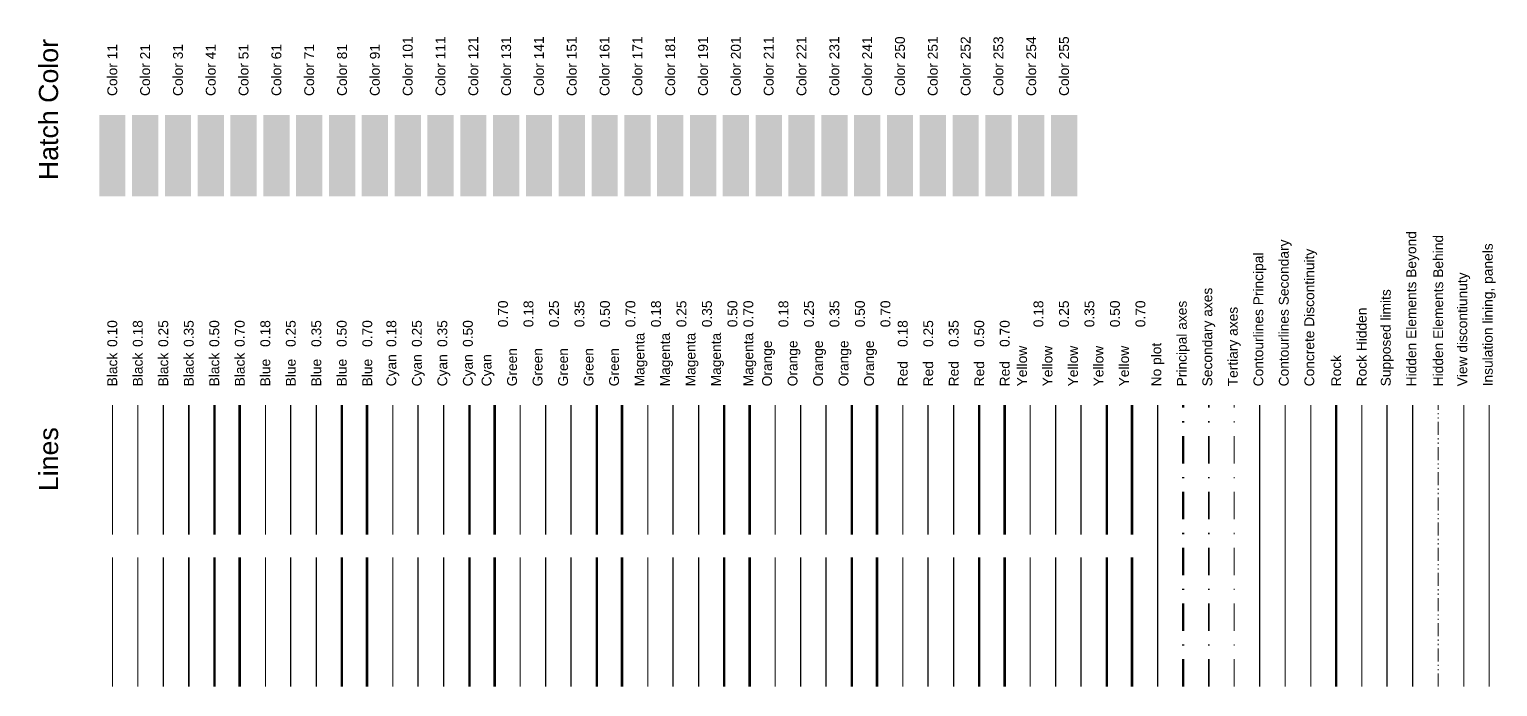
# Model space of a CAD drawing. Header units: metres. Extents: x 62264 to 62602, y 108404 to 109101.
# Drawn here: x 62462.7 to 62596.9, y 109041.3 to 109101.4 of the extents above; entities that cross this region are included whole.
import ezdxf

# ---------------------------------------------------------------- set-up
doc = ezdxf.new("R2010")
doc.units = ezdxf.units.M
doc.header["$MEASUREMENT"] = 0
for name, pattern in [('ACAD_ISO12W100', [21, 12, -3, 0, -3, 0, -3]), ('NASCOSTA', [9.525, 6.35, -3.175]), ('TRATTOPUNTO', [1, 0.5, -0.25, 0, -0.25])]:
    doc.linetypes.add(name, pattern=pattern)
doc.layers.add('0__No_Plot', color=5, linetype='Continuous', plot=False)
for name, color, linetype, lineweight in [('0__Text_1.8', 6, 'Continuous', 18), ('0__Text_3.5', 1, 'Continuous', 35), ('0_Col_011', 11, 'Continuous', 9), ('0_Col_021', 21, 'Continuous', 9), ('0_Col_031', 31, 'Continuous', 9), ('0_Col_041', 41, 'Continuous', 9), ('0_Col_051', 51, 'Continuous', 9), ('0_Col_061', 61, 'Continuous', 9), ('0_Col_071', 71, 'Continuous', 9), ('0_Col_081', 81, 'Continuous', 9), ('0_Col_091', 91, 'Continuous', 9), ('0_Col_101', 101, 'Continuous', 9), ('0_Col_111', 111, 'Continuous', 9), ('0_Col_121', 121, 'Continuous', 9), ('0_Col_131', 131, 'Continuous', 9), ('0_Col_141', 141, 'Continuous', 9), ('0_Col_151', 151, 'Continuous', 9), ('0_Col_161', 161, 'Continuous', 9), ('0_Col_171', 171, 'Continuous', 9), ('0_Col_181', 181, 'Continuous', 9), ('0_Col_191', 191, 'Continuous', 9), ('0_Col_201', 201, 'Continuous', 9), ('0_Col_211', 211, 'Continuous', 9), ('0_Col_221', 221, 'Continuous', 9), ('0_Col_231', 231, 'Continuous', 9), ('0_Col_241', 241, 'Continuous', 9), ('0_Col_250', 250, 'Continuous', 9), ('0_Col_251', 251, 'Continuous', 9), ('0_Col_252', 252, 'Continuous', 9), ('0_Col_253', 253, 'Continuous', 9), ('0_Col_254', 254, 'Continuous', 9), ('0_Col_255', 255, 'Continuous', 9), ('0_Col__Black_0.10', 2, 'Continuous', 9), ('0_Col__Black_0.18', 6, 'Continuous', 18), ('0_Col__Black_0.25', 7, 'Continuous', 25), ('0_Col__Black_0.35', 1, 'Continuous', 35), ('0_Col__Black_0.50', 3, 'Continuous', 50), ('0_Col__Black_0.70', 4, 'Continuous', 70), ('0_Col__Blue_0.18', 170, 'Continuous', 18), ('0_Col__Blue_0.25', 172, 'Continuous', 25), ('0_Col__Blue_0.35', 182, 'Continuous', 25), ('0_Col__Blue_0.50', 174, 'Continuous', 50), ('0_Col__Blue_0.70', 176, 'Continuous', 70), ('0_Col__Cyan_0.18', 130, 'Continuous', 18), ('0_Col__Cyan_0.25', 132, 'Continuous', 25), ('0_Col__Cyan_0.35', 142, 'Continuous', 25), ('0_Col__Cyan_0.50', 134, 'Continuous', 50), ('0_Col__Cyan_0.70', 136, 'Continuous', 70), ('0_Col__Green_0.18', 90, 'Continuous', 18), ('0_Col__Green_0.25', 92, 'Continuous', 25), ('0_Col__Green_0.35', 102, 'Continuous', 25), ('0_Col__Green_0.50', 94, 'Continuous', 50), ('0_Col__Green_0.70', 96, 'Continuous', 70), ('0_Col__Magenta_0.18', 210, 'Continuous', 18), ('0_Col__Magenta_0.25', 212, 'Continuous', 25), ('0_Col__Magenta_0.35', 222, 'Continuous', 25), ('0_Col__Magenta_0.50', 214, 'Continuous', 50), ('0_Col__Magenta_0.70', 216, 'Continuous', 70), ('0_Col__Orange_0.18', 40, 'Continuous', 18), ('0_Col__Orange_0.25', 42, 'Continuous', 25), ('0_Col__Orange_0.35', 32, 'Continuous', 25), ('0_Col__Orange_0.50', 44, 'Continuous', 50), ('0_Col__Orange_0.70', 46, 'Continuous', 70), ('0_Col__Red_0.18', 10, 'Continuous', 18), ('0_Col__Red_0.25', 12, 'Continuous', 25), ('0_Col__Red_0.35', 22, 'Continuous', 25), ('0_Col__Red_0.50', 14, 'Continuous', 50), ('0_Col__Red_0.70', 16, 'Continuous', 70), ('0_Col__Yellow_0.18', 50, 'Continuous', 18), ('0_Col__Yellow_0.25', 52, 'Continuous', 25), ('0_Col__Yellow_0.35', 62, 'Continuous', 25), ('0_Col__Yellow_0.50', 54, 'Continuous', 50), ('0_Col__Yellow_0.70', 56, 'Continuous', 70), ('0_Contourlines_Principal', 2, 'Continuous', 25), ('0_Contourlines_Secondary', 253, 'Continuous', 9)]:
    doc.layers.add(name, color=color, linetype=linetype, lineweight=lineweight)
doc.styles.add('Lombardi', font='arial.ttf')
doc.linetypes.add('CUT_WINDOW', pattern='A,60,-4.3,["V",Standard,S=4.3,R=0,X=-4.3,Y=-4.3],0,-4.3,["V",Standard,S=4.3,R=180,X=0,Y=4.3],0', length=68.6)
doc.linetypes.add('INTERRUPTION', pattern='A,0.5,-0.1,["V",Standard,S=0.1,R=0,X=-0.1,Y=-0.1],0', length=0.6)
doc.linetypes.add('ISOLAMENTO', pattern='A,0.0001,-0.1,[134,ltypeshp.shx,S=0.1,R=0,X=-0.1,Y=0],-0.2,[134,ltypeshp.shx,S=0.1,R=180.00002,X=0.1,Y=0],-0.1', length=0.4001)
doc.linetypes.add('QUESTION', pattern='A,0.5,-0.2,["?",Lombardi,S=0.25,R=0,X=-0.15,Y=-0.125],-0.1', length=0.8)
doc.linetypes.add('ROCK', pattern='A,0.25,-0.18,["<",Standard,S=0.18,R=90,X=0,Y=-0.09],0,["-",Standard,S=0.18,R=45,X=-0.111213,Y=-0.238491],0.25', length=0.68)
doc.linetypes.add('ROCK-HIDDEN', pattern='A,0.25,-0.18,["/",Standard,S=0.206,R=168.8,X=0,Y=0],0.25', length=0.68)

msp = doc.modelspace()

# ---------------------------------------------------------------- hatches: boundary and pattern name
at = {"layer": '0_Col_011'}
h = msp.add_hatch(color=256, dxfattribs=at)
h.dxf.hatch_style = 1
h.paths.add_polyline_path([(62470.24, 109093.539), (62469.04, 109093.539), (62469.04, 109086.111), (62471.44, 109086.111), (62471.44, 109093.539)])
at = {"layer": '0_Col_021'}
h = msp.add_hatch(color=256, dxfattribs=at)
h.dxf.hatch_style = 1
h.paths.add_polyline_path([(62473.24, 109093.539), (62472.04, 109093.539), (62472.04, 109086.111), (62474.44, 109086.111), (62474.44, 109093.539)])
at = {"layer": '0_Col_031'}
h = msp.add_hatch(color=256, dxfattribs=at)
h.dxf.hatch_style = 1
h.paths.add_polyline_path([(62476.24, 109093.539), (62475.04, 109093.539), (62475.04, 109086.111), (62477.44, 109086.111), (62477.44, 109093.539)])
at = {"layer": '0_Col_041'}
h = msp.add_hatch(color=256, dxfattribs=at)
h.dxf.hatch_style = 1
h.paths.add_polyline_path([(62479.24, 109093.539), (62478.04, 109093.539), (62478.04, 109086.111), (62480.44, 109086.111), (62480.44, 109093.539)])
at = {"layer": '0_Col_051'}
h = msp.add_hatch(color=256, dxfattribs=at)
h.dxf.hatch_style = 1
h.paths.add_polyline_path([(62482.24, 109093.539), (62481.04, 109093.539), (62481.04, 109086.111), (62483.44, 109086.111), (62483.44, 109093.539)])
at = {"layer": '0_Col_061'}
h = msp.add_hatch(color=256, dxfattribs=at)
h.dxf.hatch_style = 1
h.paths.add_polyline_path([(62485.24, 109093.539), (62484.04, 109093.539), (62484.04, 109086.111), (62486.44, 109086.111), (62486.44, 109093.539)])
at = {"layer": '0_Col_071'}
h = msp.add_hatch(color=256, dxfattribs=at)
h.dxf.hatch_style = 1
h.paths.add_polyline_path([(62488.24, 109093.539), (62487.04, 109093.539), (62487.04, 109086.111), (62489.44, 109086.111), (62489.44, 109093.539)])
at = {"layer": '0_Col_081'}
h = msp.add_hatch(color=256, dxfattribs=at)
h.dxf.hatch_style = 1
h.paths.add_polyline_path([(62491.24, 109093.539), (62490.04, 109093.539), (62490.04, 109086.111), (62492.44, 109086.111), (62492.44, 109093.539)])
at = {"layer": '0_Col_091'}
h = msp.add_hatch(color=256, dxfattribs=at)
h.dxf.hatch_style = 1
h.paths.add_polyline_path([(62494.24, 109093.539), (62493.04, 109093.539), (62493.04, 109086.111), (62495.44, 109086.111), (62495.44, 109093.539)])
at = {"layer": '0_Col_101'}
h = msp.add_hatch(color=256, dxfattribs=at)
h.dxf.hatch_style = 1
h.paths.add_polyline_path([(62497.24, 109093.539), (62496.04, 109093.539), (62496.04, 109086.111), (62498.44, 109086.111), (62498.44, 109093.539)])
at = {"layer": '0_Col_111'}
h = msp.add_hatch(color=256, dxfattribs=at)
h.dxf.hatch_style = 1
h.paths.add_polyline_path([(62500.24, 109093.539), (62499.04, 109093.539), (62499.04, 109086.111), (62501.44, 109086.111), (62501.44, 109093.539)])
at = {"layer": '0_Col_121'}
h = msp.add_hatch(color=256, dxfattribs=at)
h.dxf.hatch_style = 1
h.paths.add_polyline_path([(62503.24, 109093.539), (62502.04, 109093.539), (62502.04, 109086.111), (62504.44, 109086.111), (62504.44, 109093.539)])
at = {"layer": '0_Col_131'}
h = msp.add_hatch(color=256, dxfattribs=at)
h.dxf.hatch_style = 1
h.paths.add_polyline_path([(62506.24, 109093.539), (62505.04, 109093.539), (62505.04, 109086.111), (62507.44, 109086.111), (62507.44, 109093.539)])
at = {"layer": '0_Col_141'}
h = msp.add_hatch(color=256, dxfattribs=at)
h.dxf.hatch_style = 1
h.paths.add_polyline_path([(62509.24, 109093.539), (62508.04, 109093.539), (62508.04, 109086.111), (62510.44, 109086.111), (62510.44, 109093.539)])
at = {"layer": '0_Col_151'}
h = msp.add_hatch(color=256, dxfattribs=at)
h.dxf.hatch_style = 1
h.paths.add_polyline_path([(62512.24, 109093.539), (62511.04, 109093.539), (62511.04, 109086.111), (62513.44, 109086.111), (62513.44, 109093.539)])
at = {"layer": '0_Col_161'}
h = msp.add_hatch(color=256, dxfattribs=at)
h.dxf.hatch_style = 1
h.paths.add_polyline_path([(62515.24, 109093.539), (62514.04, 109093.539), (62514.04, 109086.111), (62516.44, 109086.111), (62516.44, 109093.539)])
at = {"layer": '0_Col_171'}
h = msp.add_hatch(color=256, dxfattribs=at)
h.dxf.hatch_style = 1
h.paths.add_polyline_path([(62518.24, 109093.539), (62517.04, 109093.539), (62517.04, 109086.111), (62519.44, 109086.111), (62519.44, 109093.539)])
at = {"layer": '0_Col_181'}
h = msp.add_hatch(color=256, dxfattribs=at)
h.dxf.hatch_style = 1
h.paths.add_polyline_path([(62521.24, 109093.539), (62520.04, 109093.539), (62520.04, 109086.111), (62522.44, 109086.111), (62522.44, 109093.539)])
at = {"layer": '0_Col_191'}
h = msp.add_hatch(color=256, dxfattribs=at)
h.dxf.hatch_style = 1
h.paths.add_polyline_path([(62524.24, 109093.539), (62523.04, 109093.539), (62523.04, 109086.111), (62525.44, 109086.111), (62525.44, 109093.539)])
at = {"layer": '0_Col_201'}
h = msp.add_hatch(color=256, dxfattribs=at)
h.dxf.hatch_style = 1
h.paths.add_polyline_path([(62527.24, 109093.539), (62526.04, 109093.539), (62526.04, 109086.111), (62528.44, 109086.111), (62528.44, 109093.539)])
at = {"layer": '0_Col_211'}
h = msp.add_hatch(color=256, dxfattribs=at)
h.dxf.hatch_style = 1
h.paths.add_polyline_path([(62530.24, 109093.539), (62529.04, 109093.539), (62529.04, 109086.111), (62531.44, 109086.111), (62531.44, 109093.539)])
at = {"layer": '0_Col_221'}
h = msp.add_hatch(color=256, dxfattribs=at)
h.dxf.hatch_style = 1
h.paths.add_polyline_path([(62533.24, 109093.539), (62532.04, 109093.539), (62532.04, 109086.111), (62534.44, 109086.111), (62534.44, 109093.539)])
at = {"layer": '0_Col_231'}
h = msp.add_hatch(color=256, dxfattribs=at)
h.dxf.hatch_style = 1
h.paths.add_polyline_path([(62536.24, 109093.539), (62535.04, 109093.539), (62535.04, 109086.111), (62537.44, 109086.111), (62537.44, 109093.539)])
at = {"layer": '0_Col_241'}
h = msp.add_hatch(color=256, dxfattribs=at)
h.dxf.hatch_style = 1
h.paths.add_polyline_path([(62539.24, 109093.539), (62538.04, 109093.539), (62538.04, 109086.111), (62540.44, 109086.111), (62540.44, 109093.539)])
at = {"layer": '0_Col_250'}
h = msp.add_hatch(color=256, dxfattribs=at)
h.dxf.hatch_style = 1
h.paths.add_polyline_path([(62542.24, 109093.539), (62541.04, 109093.539), (62541.04, 109086.111), (62543.44, 109086.111), (62543.44, 109093.539)])
at = {"layer": '0_Col_251'}
h = msp.add_hatch(color=256, dxfattribs=at)
h.dxf.hatch_style = 1
h.paths.add_polyline_path([(62545.24, 109093.539), (62544.04, 109093.539), (62544.04, 109086.111), (62546.44, 109086.111), (62546.44, 109093.539)])
at = {"layer": '0_Col_252'}
h = msp.add_hatch(color=256, dxfattribs=at)
h.dxf.hatch_style = 1
h.paths.add_polyline_path([(62548.24, 109093.539), (62547.04, 109093.539), (62547.04, 109086.111), (62549.44, 109086.111), (62549.44, 109093.539)])
at = {"layer": '0_Col_253'}
h = msp.add_hatch(color=256, dxfattribs=at)
h.dxf.hatch_style = 1
h.paths.add_polyline_path([(62551.24, 109093.539), (62550.04, 109093.539), (62550.04, 109086.111), (62552.44, 109086.111), (62552.44, 109093.539)])
at = {"layer": '0_Col_254'}
h = msp.add_hatch(color=256, dxfattribs=at)
h.dxf.hatch_style = 1
h.paths.add_polyline_path([(62554.24, 109093.539), (62553.04, 109093.539), (62553.04, 109086.111), (62555.44, 109086.111), (62555.44, 109093.539)])
at = {"layer": '0_Col_255'}
h = msp.add_hatch(color=256, dxfattribs=at)
h.dxf.hatch_style = 1
h.paths.add_polyline_path([(62557.24, 109093.539), (62556.04, 109093.539), (62556.04, 109086.111), (62558.44, 109086.111), (62558.44, 109093.539)])

# ---------------------------------------------------------------- linework, layer by layer
at = {"layer": '0__No_Plot', "ltscale": 5}
msp.add_line((62565.804, 109041.289), (62565.804, 109067.003), dxfattribs=at)
at = {"layer": '0_Col__Black_0.10'}
msp.add_line((62470.24, 109041.289), (62470.24, 109053.1), dxfattribs=at)
at = {"layer": '0_Col__Black_0.10', "linetype": 'NASCOSTA', "ltscale": 5, "flags": 128}
msp.add_lwpolyline([(62470.24, 109055.192), (62470.24, 109067.003)], dxfattribs=at)
at = {"layer": '0_Col__Black_0.10', "linetype": 'ACAD_ISO12W100', "ltscale": 0.1, "flags": 128}
msp.add_lwpolyline([(62591.442, 109041.289), (62591.442, 109067.003)], dxfattribs=at)
at = {"layer": '0_Col__Black_0.10', "linetype": 'ISOLAMENTO', "flags": 128}
msp.add_lwpolyline([(62596.104, 109041.289), (62596.104, 109067.003)], dxfattribs=at)
at = {"layer": '0_Col__Black_0.18'}
msp.add_line((62472.571, 109041.289), (62472.571, 109053.1), dxfattribs=at)
at = {"layer": '0_Col__Black_0.18', "linetype": 'NASCOSTA', "ltscale": 5, "flags": 128}
msp.add_lwpolyline([(62472.571, 109055.192), (62472.571, 109067.003)], dxfattribs=at)
at = {"layer": '0_Col__Black_0.18', "linetype": 'TRATTOPUNTO', "ltscale": 5, "flags": 128}
msp.add_lwpolyline([(62572.796, 109041.289), (62572.796, 109067.003)], dxfattribs=at)
at = {"layer": '0_Col__Black_0.18', "linetype": 'INTERRUPTION', "ltscale": 5, "flags": 128}
msp.add_lwpolyline([(62579.788, 109041.289), (62579.788, 109067.003)], dxfattribs=at)
at = {"layer": '0_Col__Black_0.18', "linetype": 'ROCK-HIDDEN', "ltscale": 5, "flags": 128}
msp.add_lwpolyline([(62584.45, 109041.289), (62584.45, 109067.003)], dxfattribs=at)
at = {"layer": '0_Col__Black_0.18', "linetype": 'CUT_WINDOW', "ltscale": 0.1, "flags": 128}
msp.add_lwpolyline([(62593.773, 109041.289), (62593.773, 109067.003)], dxfattribs=at)
at = {"layer": '0_Col__Black_0.25'}
msp.add_line((62474.902, 109041.289), (62474.902, 109053.1), dxfattribs=at)
at = {"layer": '0_Col__Black_0.25', "linetype": 'NASCOSTA', "ltscale": 5, "flags": 128}
for points in [[(62474.902, 109055.192), (62474.902, 109067.003)], [(62589.112, 109041.289), (62589.112, 109067.003)]]:
    msp.add_lwpolyline(points, dxfattribs=at)
at = {"layer": '0_Col__Black_0.25', "linetype": 'QUESTION', "ltscale": 5, "flags": 128}
msp.add_lwpolyline([(62586.781, 109041.289), (62586.781, 109067.003)], dxfattribs=at)
at = {"layer": '0_Col__Black_0.35'}
msp.add_line((62477.233, 109041.289), (62477.233, 109053.1), dxfattribs=at)
at = {"layer": '0_Col__Black_0.35', "linetype": 'NASCOSTA', "ltscale": 5, "flags": 128}
msp.add_lwpolyline([(62477.233, 109055.192), (62477.233, 109067.003)], dxfattribs=at)
at = {"layer": '0_Col__Black_0.35', "linetype": 'TRATTOPUNTO', "ltscale": 5, "flags": 128}
msp.add_lwpolyline([(62570.465, 109041.289), (62570.465, 109067.003)], dxfattribs=at)
at = {"layer": '0_Col__Black_0.50'}
msp.add_line((62479.563, 109041.289), (62479.563, 109053.1), dxfattribs=at)
at = {"layer": '0_Col__Black_0.50', "linetype": 'NASCOSTA', "ltscale": 5, "flags": 128}
msp.add_lwpolyline([(62479.563, 109055.192), (62479.563, 109067.003)], dxfattribs=at)
at = {"layer": '0_Col__Black_0.50', "linetype": 'TRATTOPUNTO', "ltscale": 5, "flags": 128}
msp.add_lwpolyline([(62568.134, 109041.289), (62568.134, 109067.003)], dxfattribs=at)
at = {"layer": '0_Col__Black_0.50', "linetype": 'ROCK', "ltscale": 5, "flags": 128}
msp.add_lwpolyline([(62582.119, 109041.289), (62582.119, 109067.003)], dxfattribs=at)
at = {"layer": '0_Col__Black_0.70'}
msp.add_line((62481.894, 109041.289), (62481.894, 109053.1), dxfattribs=at)
at = {"layer": '0_Col__Black_0.70', "linetype": 'NASCOSTA', "ltscale": 5, "flags": 128}
msp.add_lwpolyline([(62481.894, 109055.192), (62481.894, 109067.003)], dxfattribs=at)
at = {"layer": '0_Col__Blue_0.18'}
msp.add_line((62484.225, 109041.289), (62484.225, 109053.1), dxfattribs=at)
at = {"layer": '0_Col__Blue_0.18', "linetype": 'NASCOSTA', "ltscale": 5, "flags": 128}
msp.add_lwpolyline([(62484.225, 109055.192), (62484.225, 109067.003)], dxfattribs=at)
at = {"layer": '0_Col__Blue_0.25'}
msp.add_line((62486.556, 109041.289), (62486.556, 109053.1), dxfattribs=at)
at = {"layer": '0_Col__Blue_0.25', "linetype": 'NASCOSTA', "ltscale": 5, "flags": 128}
msp.add_lwpolyline([(62486.556, 109055.192), (62486.556, 109067.003)], dxfattribs=at)
at = {"layer": '0_Col__Blue_0.35'}
msp.add_line((62488.887, 109041.289), (62488.887, 109053.1), dxfattribs=at)
at = {"layer": '0_Col__Blue_0.35', "linetype": 'NASCOSTA', "ltscale": 5, "flags": 128}
msp.add_lwpolyline([(62488.887, 109055.192), (62488.887, 109067.003)], dxfattribs=at)
at = {"layer": '0_Col__Blue_0.50'}
msp.add_line((62491.217, 109041.289), (62491.217, 109053.1), dxfattribs=at)
at = {"layer": '0_Col__Blue_0.50', "linetype": 'NASCOSTA', "ltscale": 5, "flags": 128}
msp.add_lwpolyline([(62491.217, 109055.192), (62491.217, 109067.003)], dxfattribs=at)
at = {"layer": '0_Col__Blue_0.70'}
msp.add_line((62493.548, 109041.289), (62493.548, 109053.1), dxfattribs=at)
at = {"layer": '0_Col__Blue_0.70', "linetype": 'NASCOSTA', "ltscale": 5, "flags": 128}
msp.add_lwpolyline([(62493.548, 109055.192), (62493.548, 109067.003)], dxfattribs=at)
at = {"layer": '0_Col__Cyan_0.18'}
msp.add_line((62495.879, 109041.289), (62495.879, 109053.1), dxfattribs=at)
at = {"layer": '0_Col__Cyan_0.18', "linetype": 'NASCOSTA', "ltscale": 5, "flags": 128}
msp.add_lwpolyline([(62495.879, 109055.192), (62495.879, 109067.003)], dxfattribs=at)
at = {"layer": '0_Col__Cyan_0.25'}
msp.add_line((62498.21, 109041.289), (62498.21, 109053.1), dxfattribs=at)
at = {"layer": '0_Col__Cyan_0.25', "linetype": 'NASCOSTA', "ltscale": 5, "flags": 128}
msp.add_lwpolyline([(62498.21, 109055.192), (62498.21, 109067.003)], dxfattribs=at)
at = {"layer": '0_Col__Cyan_0.35'}
msp.add_line((62500.541, 109041.289), (62500.541, 109053.1), dxfattribs=at)
at = {"layer": '0_Col__Cyan_0.35', "linetype": 'NASCOSTA', "ltscale": 5, "flags": 128}
msp.add_lwpolyline([(62500.541, 109055.192), (62500.541, 109067.003)], dxfattribs=at)
at = {"layer": '0_Col__Cyan_0.50'}
msp.add_line((62502.872, 109041.289), (62502.872, 109053.1), dxfattribs=at)
at = {"layer": '0_Col__Cyan_0.50', "linetype": 'NASCOSTA', "ltscale": 5, "flags": 128}
msp.add_lwpolyline([(62502.872, 109055.192), (62502.872, 109067.003)], dxfattribs=at)
at = {"layer": '0_Col__Cyan_0.70'}
msp.add_line((62505.202, 109041.289), (62505.202, 109053.1), dxfattribs=at)
at = {"layer": '0_Col__Cyan_0.70', "linetype": 'NASCOSTA', "ltscale": 5, "flags": 128}
msp.add_lwpolyline([(62505.202, 109055.192), (62505.202, 109067.003)], dxfattribs=at)
at = {"layer": '0_Col__Green_0.18'}
msp.add_line((62507.533, 109041.289), (62507.533, 109053.1), dxfattribs=at)
at = {"layer": '0_Col__Green_0.18', "linetype": 'NASCOSTA', "ltscale": 5, "flags": 128}
msp.add_lwpolyline([(62507.533, 109055.192), (62507.533, 109067.003)], dxfattribs=at)
at = {"layer": '0_Col__Green_0.25'}
msp.add_line((62509.864, 109041.289), (62509.864, 109053.1), dxfattribs=at)
at = {"layer": '0_Col__Green_0.25', "linetype": 'NASCOSTA', "ltscale": 5, "flags": 128}
msp.add_lwpolyline([(62509.864, 109055.192), (62509.864, 109067.003)], dxfattribs=at)
at = {"layer": '0_Col__Green_0.35'}
msp.add_line((62512.195, 109041.289), (62512.195, 109053.1), dxfattribs=at)
at = {"layer": '0_Col__Green_0.35', "linetype": 'NASCOSTA', "ltscale": 5, "flags": 128}
msp.add_lwpolyline([(62512.195, 109055.192), (62512.195, 109067.003)], dxfattribs=at)
at = {"layer": '0_Col__Green_0.50'}
msp.add_line((62514.526, 109041.289), (62514.526, 109053.1), dxfattribs=at)
at = {"layer": '0_Col__Green_0.50', "linetype": 'NASCOSTA', "ltscale": 5, "flags": 128}
msp.add_lwpolyline([(62514.526, 109055.192), (62514.526, 109067.003)], dxfattribs=at)
at = {"layer": '0_Col__Green_0.70'}
msp.add_line((62516.856, 109041.289), (62516.856, 109053.1), dxfattribs=at)
at = {"layer": '0_Col__Green_0.70', "linetype": 'NASCOSTA', "ltscale": 5, "flags": 128}
msp.add_lwpolyline([(62516.856, 109055.192), (62516.856, 109067.003)], dxfattribs=at)
at = {"layer": '0_Col__Magenta_0.18'}
msp.add_line((62519.187, 109041.289), (62519.187, 109053.1), dxfattribs=at)
at = {"layer": '0_Col__Magenta_0.18', "linetype": 'NASCOSTA', "ltscale": 5, "flags": 128}
msp.add_lwpolyline([(62519.187, 109055.192), (62519.187, 109067.003)], dxfattribs=at)
at = {"layer": '0_Col__Magenta_0.25'}
msp.add_line((62521.518, 109041.289), (62521.518, 109053.1), dxfattribs=at)
at = {"layer": '0_Col__Magenta_0.25', "linetype": 'NASCOSTA', "ltscale": 5, "flags": 128}
msp.add_lwpolyline([(62521.518, 109055.192), (62521.518, 109067.003)], dxfattribs=at)
at = {"layer": '0_Col__Magenta_0.35'}
msp.add_line((62523.849, 109041.289), (62523.849, 109053.1), dxfattribs=at)
at = {"layer": '0_Col__Magenta_0.35', "linetype": 'NASCOSTA', "ltscale": 5, "flags": 128}
msp.add_lwpolyline([(62523.849, 109055.192), (62523.849, 109067.003)], dxfattribs=at)
at = {"layer": '0_Col__Magenta_0.50'}
msp.add_line((62526.18, 109041.289), (62526.18, 109053.1), dxfattribs=at)
at = {"layer": '0_Col__Magenta_0.50', "linetype": 'NASCOSTA', "ltscale": 5, "flags": 128}
msp.add_lwpolyline([(62526.18, 109055.192), (62526.18, 109067.003)], dxfattribs=at)
at = {"layer": '0_Col__Magenta_0.70'}
msp.add_line((62528.511, 109041.289), (62528.511, 109053.1), dxfattribs=at)
at = {"layer": '0_Col__Magenta_0.70', "linetype": 'NASCOSTA', "ltscale": 5, "flags": 128}
msp.add_lwpolyline([(62528.511, 109055.192), (62528.511, 109067.003)], dxfattribs=at)
at = {"layer": '0_Col__Orange_0.18'}
msp.add_line((62530.841, 109041.289), (62530.841, 109053.1), dxfattribs=at)
at = {"layer": '0_Col__Orange_0.18', "linetype": 'NASCOSTA', "ltscale": 5, "flags": 128}
msp.add_lwpolyline([(62530.841, 109055.192), (62530.841, 109067.003)], dxfattribs=at)
at = {"layer": '0_Col__Orange_0.25'}
msp.add_line((62533.172, 109041.289), (62533.172, 109053.1), dxfattribs=at)
at = {"layer": '0_Col__Orange_0.25', "linetype": 'NASCOSTA', "ltscale": 5, "flags": 128}
msp.add_lwpolyline([(62533.172, 109055.192), (62533.172, 109067.003)], dxfattribs=at)
at = {"layer": '0_Col__Orange_0.35'}
msp.add_line((62535.503, 109041.289), (62535.503, 109053.1), dxfattribs=at)
at = {"layer": '0_Col__Orange_0.35', "linetype": 'NASCOSTA', "ltscale": 5, "flags": 128}
msp.add_lwpolyline([(62535.503, 109055.192), (62535.503, 109067.003)], dxfattribs=at)
at = {"layer": '0_Col__Orange_0.50'}
msp.add_line((62537.834, 109041.289), (62537.834, 109053.1), dxfattribs=at)
at = {"layer": '0_Col__Orange_0.50', "linetype": 'NASCOSTA', "ltscale": 5, "flags": 128}
msp.add_lwpolyline([(62537.834, 109055.192), (62537.834, 109067.003)], dxfattribs=at)
at = {"layer": '0_Col__Orange_0.70'}
msp.add_line((62540.165, 109041.289), (62540.165, 109053.1), dxfattribs=at)
at = {"layer": '0_Col__Orange_0.70', "linetype": 'NASCOSTA', "ltscale": 5, "flags": 128}
msp.add_lwpolyline([(62540.165, 109055.192), (62540.165, 109067.003)], dxfattribs=at)
at = {"layer": '0_Col__Red_0.18'}
msp.add_line((62542.495, 109041.289), (62542.495, 109053.1), dxfattribs=at)
at = {"layer": '0_Col__Red_0.18', "linetype": 'NASCOSTA', "ltscale": 5, "flags": 128}
msp.add_lwpolyline([(62542.495, 109055.192), (62542.495, 109067.003)], dxfattribs=at)
at = {"layer": '0_Col__Red_0.25'}
msp.add_line((62544.826, 109041.289), (62544.826, 109053.1), dxfattribs=at)
at = {"layer": '0_Col__Red_0.25', "linetype": 'NASCOSTA', "ltscale": 5, "flags": 128}
msp.add_lwpolyline([(62544.826, 109055.192), (62544.826, 109067.003)], dxfattribs=at)
at = {"layer": '0_Col__Red_0.35'}
msp.add_line((62547.157, 109041.289), (62547.157, 109053.1), dxfattribs=at)
at = {"layer": '0_Col__Red_0.35', "linetype": 'NASCOSTA', "ltscale": 5, "flags": 128}
msp.add_lwpolyline([(62547.157, 109055.192), (62547.157, 109067.003)], dxfattribs=at)
at = {"layer": '0_Col__Red_0.50'}
msp.add_line((62549.488, 109041.289), (62549.488, 109053.1), dxfattribs=at)
at = {"layer": '0_Col__Red_0.50', "linetype": 'NASCOSTA', "ltscale": 5, "flags": 128}
msp.add_lwpolyline([(62549.488, 109055.192), (62549.488, 109067.003)], dxfattribs=at)
at = {"layer": '0_Col__Red_0.70'}
msp.add_line((62551.819, 109041.289), (62551.819, 109053.1), dxfattribs=at)
at = {"layer": '0_Col__Red_0.70', "linetype": 'NASCOSTA', "ltscale": 5, "flags": 128}
msp.add_lwpolyline([(62551.819, 109055.192), (62551.819, 109067.003)], dxfattribs=at)
at = {"layer": '0_Col__Yellow_0.18'}
msp.add_line((62554.149, 109041.289), (62554.149, 109053.1), dxfattribs=at)
at = {"layer": '0_Col__Yellow_0.18', "linetype": 'NASCOSTA', "ltscale": 5, "flags": 128}
msp.add_lwpolyline([(62554.149, 109055.192), (62554.149, 109067.003)], dxfattribs=at)
at = {"layer": '0_Col__Yellow_0.25'}
msp.add_line((62556.48, 109041.289), (62556.48, 109053.1), dxfattribs=at)
at = {"layer": '0_Col__Yellow_0.25', "linetype": 'NASCOSTA', "ltscale": 5, "flags": 128}
msp.add_lwpolyline([(62556.48, 109055.192), (62556.48, 109067.003)], dxfattribs=at)
at = {"layer": '0_Col__Yellow_0.35'}
msp.add_line((62558.811, 109041.289), (62558.811, 109053.1), dxfattribs=at)
at = {"layer": '0_Col__Yellow_0.35', "linetype": 'NASCOSTA', "ltscale": 5, "flags": 128}
msp.add_lwpolyline([(62558.811, 109055.192), (62558.811, 109067.003)], dxfattribs=at)
at = {"layer": '0_Col__Yellow_0.50'}
msp.add_line((62561.142, 109041.289), (62561.142, 109053.1), dxfattribs=at)
at = {"layer": '0_Col__Yellow_0.50', "linetype": 'NASCOSTA', "ltscale": 5, "flags": 128}
msp.add_lwpolyline([(62561.142, 109055.192), (62561.142, 109067.003)], dxfattribs=at)
at = {"layer": '0_Col__Yellow_0.70'}
msp.add_line((62563.473, 109041.289), (62563.473, 109053.1), dxfattribs=at)
at = {"layer": '0_Col__Yellow_0.70', "linetype": 'NASCOSTA', "ltscale": 5, "flags": 128}
msp.add_lwpolyline([(62563.473, 109055.192), (62563.473, 109067.003)], dxfattribs=at)
at = {"layer": '0_Contourlines_Principal', "ltscale": 5}
msp.add_line((62575.127, 109041.289), (62575.127, 109067.003), dxfattribs=at)
at = {"layer": '0_Contourlines_Secondary', "ltscale": 5}
msp.add_line((62577.458, 109041.289), (62577.458, 109067.003), dxfattribs=at)

# ---------------------------------------------------------------- texts
at = {"layer": '0__Text_1.8', "char_height": 0.9, "attachment_point": 4, "rotation": 90, "style": 'Lombardi', "bg_fill": 2}
for s, insert in [('Color 101', (62497.24, 109095.273)), ('Color 111', (62500.24, 109095.273)), ('Color 121', (62503.24, 109095.273)), ('Color 131', (62506.24, 109095.273)), ('Color 141', (62509.24, 109095.273)), ('Color 151', (62512.24, 109095.273)), ('Color 161', (62515.24, 109095.273)), ('Color 171', (62518.24, 109095.273)), ('Color 181', (62521.24, 109095.273)), ('Color 191', (62524.24, 109095.273)), ('Color 201', (62527.24, 109095.273)), ('Color 211', (62530.24, 109095.273)), ('Color 221', (62533.24, 109095.273)), ('Color 231', (62536.24, 109095.273)), ('Color 241', (62539.24, 109095.273)), ('Color 250', (62542.24, 109095.273)), ('Color 251', (62545.24, 109095.273)), ('Color 252', (62548.24, 109095.273)), ('Color 253', (62551.24, 109095.273)), ('Color 254', (62554.24, 109095.273)), ('Color 255', (62557.24, 109095.273)), ('Color 11', (62470.24, 109095.273)), ('Color 21', (62473.24, 109095.273)), ('Color 31', (62476.24, 109095.273)), ('Color 41', (62479.24, 109095.273)), ('Color 51', (62482.24, 109095.273)), ('Color 61', (62485.24, 109095.273)), ('Color 71', (62488.24, 109095.273)), ('Color 81', (62491.24, 109095.273)), ('Color 91', (62494.24, 109095.273)), ('Hidden Elements Behind', (62591.442, 109068.737)), ('Insulation lining, panels', (62596.104, 109068.737)), ('Contourlines Principal', (62575.127, 109068.737))]:
    msp.add_mtext(s, dxfattribs=dict(at, insert=insert))
at = {"layer": '0__Text_1.8', "insert": (62470.24, 109068.737), "char_height": 0.9, "width": 8, "attachment_point": 4, "rotation": 90, "style": 'Lombardi', "bg_fill": 2}
msp.add_mtext('\\pxi-6,l6;Black ^I0.10', dxfattribs=at)
at = {"layer": '0__Text_3.5', "char_height": 1.75, "attachment_point": 5, "rotation": 90, "style": 'Lombardi', "bg_fill": 2}
for s, insert in [('\\A1;Hatch Color', (62464.417, 109094.036)), ('\\A1;Lines', (62464.417, 109062.077))]:
    msp.add_mtext(s, dxfattribs=dict(at, insert=insert))
at = {"layer": '0_Col__Blue_0.18', "char_height": 0.9, "width": 8, "attachment_point": 4, "rotation": 90, "style": 'Lombardi', "bg_fill": 2}
for s, insert in [('\\pxi-6,l6;Blue ^I0.18', (62484.225, 109068.737)), ('\\pxi-6,l6;Blue  ^I0.50', (62491.217, 109068.737))]:
    msp.add_mtext(s, dxfattribs=dict(at, insert=insert))
at = {"layer": '0_Col__Cyan_0.18', "insert": (62502.872, 109068.737), "char_height": 0.9, "width": 8, "attachment_point": 4, "rotation": 90, "style": 'Lombardi', "bg_fill": 2}
msp.add_mtext('\\pxi-6,l6;Cyan ^I0.50', dxfattribs=at)
at = {"layer": '0_Col__Green_0.18', "insert": (62514.526, 109068.737), "char_height": 0.9, "width": 8, "attachment_point": 4, "rotation": 90, "style": 'Lombardi', "bg_fill": 2}
msp.add_mtext('\\pxi-6,l6;Green ^I0.50', dxfattribs=at)
at = {"layer": '0_Col__Magenta_0.18', "insert": (62526.18, 109068.737), "char_height": 0.9, "width": 8, "attachment_point": 4, "rotation": 90, "style": 'Lombardi', "bg_fill": 2}
msp.add_mtext('\\pxi-6,l6;Magenta ^I0.50', dxfattribs=at)
at = {"layer": '0_Col__Orange_0.18', "insert": (62537.834, 109068.737), "char_height": 0.9, "width": 8, "attachment_point": 4, "rotation": 90, "style": 'Lombardi', "bg_fill": 2}
msp.add_mtext('\\pxi-6,l6;Orange ^I0.50', dxfattribs=at)
at = {"layer": '0_Col__Red_0.18', "insert": (62549.488, 109068.737), "char_height": 0.9, "width": 8, "attachment_point": 4, "rotation": 90, "style": 'Lombardi', "bg_fill": 2}
msp.add_mtext('\\pxi-6,l6;Red  ^I0.50', dxfattribs=at)
at = {"layer": '0_Col__Yellow_0.18', "insert": (62561.142, 109068.737), "char_height": 0.9, "width": 8, "attachment_point": 4, "rotation": 90, "style": 'Lombardi', "bg_fill": 2}
msp.add_mtext('\\pxi-6,l6;Yellow ^I0.50', dxfattribs=at)

# ---------------------------------------------------------------- next in the draw order: texts
at = {"layer": '0__Text_1.8', "char_height": 0.9, "attachment_point": 4, "rotation": 90, "style": 'Lombardi', "bg_fill": 2}
for s, insert in [('Contourlines Secondary', (62577.458, 109068.737)), ('View discontiunuty', (62593.773, 109068.737)), ('Tertiary axes', (62572.796, 109068.737))]:
    msp.add_mtext(s, dxfattribs=dict(at, insert=insert))
at = {"layer": '0__Text_1.8', "insert": (62472.571, 109068.737), "char_height": 0.9, "width": 8, "attachment_point": 4, "rotation": 90, "style": 'Lombardi', "bg_fill": 2}
msp.add_mtext('\\pxi-6,l6;Black ^I0.18', dxfattribs=at)
at = {"layer": '0_Col__Blue_0.18', "char_height": 0.9, "width": 8, "attachment_point": 4, "rotation": 90, "style": 'Lombardi', "bg_fill": 2}
for s, insert in [('\\pxi-6,l6;Blue  ^I0.25', (62486.556, 109068.737)), ('\\pxi-6,l6;Blue  ^I0.70', (62493.548, 109068.737))]:
    msp.add_mtext(s, dxfattribs=dict(at, insert=insert))
at = {"layer": '0_Col__Cyan_0.18', "insert": (62505.202, 109068.737), "char_height": 0.9, "width": 8, "attachment_point": 4, "rotation": 90, "style": 'Lombardi', "bg_fill": 2}
msp.add_mtext('\\pxi-6,l6;Cyan  ^I0.70', dxfattribs=at)
at = {"layer": '0_Col__Green_0.18', "insert": (62516.856, 109068.737), "char_height": 0.9, "width": 8, "attachment_point": 4, "rotation": 90, "style": 'Lombardi', "bg_fill": 2}
msp.add_mtext('\\pxi-6,l6;Green ^I0.70', dxfattribs=at)
at = {"layer": '0_Col__Magenta_0.18', "insert": (62528.511, 109068.737), "char_height": 0.9, "width": 8, "attachment_point": 4, "rotation": 90, "style": 'Lombardi', "bg_fill": 2}
msp.add_mtext('\\pxi-5,l5,t6;Magenta ^I0.70', dxfattribs=at)
at = {"layer": '0_Col__Orange_0.18', "insert": (62540.165, 109068.737), "char_height": 0.9, "width": 8, "attachment_point": 4, "rotation": 90, "style": 'Lombardi', "bg_fill": 2}
msp.add_mtext('\\pxi-6,l6;Orange^I0.70', dxfattribs=at)
at = {"layer": '0_Col__Red_0.18', "insert": (62551.819, 109068.737), "char_height": 0.9, "width": 8, "attachment_point": 4, "rotation": 90, "style": 'Lombardi', "bg_fill": 2}
msp.add_mtext('\\pxi-6,l6;Red  ^I0.70', dxfattribs=at)
at = {"layer": '0_Col__Yellow_0.18', "insert": (62563.473, 109068.737), "char_height": 0.9, "width": 8, "attachment_point": 4, "rotation": 90, "style": 'Lombardi', "bg_fill": 2}
msp.add_mtext('\\pxi-6,l6;Yellow^I0.70', dxfattribs=at)

# ---------------------------------------------------------------- next in the draw order: texts
at = {"layer": '0__Text_1.8', "char_height": 0.9, "attachment_point": 4, "rotation": 90, "style": 'Lombardi', "bg_fill": 2}
for s, insert in [('Concrete Discontinuity', (62579.788, 109068.737)), ('Secondary axes', (62570.465, 109068.737)), ('No plot', (62565.804, 109068.737))]:
    msp.add_mtext(s, dxfattribs=dict(at, insert=insert))
at = {"layer": '0__Text_1.8', "insert": (62474.902, 109068.737), "char_height": 0.9, "width": 8, "attachment_point": 4, "rotation": 90, "style": 'Lombardi', "bg_fill": 2}
msp.add_mtext('\\pxi-6,l6;Black ^I0.25', dxfattribs=at)
at = {"layer": '0_Col__Blue_0.18', "insert": (62488.887, 109068.737), "char_height": 0.9, "width": 8, "attachment_point": 4, "rotation": 90, "style": 'Lombardi', "bg_fill": 2}
msp.add_mtext('\\pxi-6,l6;Blue ^I0.35', dxfattribs=at)
at = {"layer": '0_Col__Cyan_0.18', "insert": (62495.879, 109068.737), "char_height": 0.9, "width": 8, "attachment_point": 4, "rotation": 90, "style": 'Lombardi', "bg_fill": 2}
msp.add_mtext('\\pxi-6,l6;Cyan ^I0.18', dxfattribs=at)
at = {"layer": '0_Col__Green_0.18', "insert": (62507.533, 109068.737), "char_height": 0.9, "width": 8, "attachment_point": 4, "rotation": 90, "style": 'Lombardi', "bg_fill": 2}
msp.add_mtext('\\pxi-6,l6;Green ^I0.18', dxfattribs=at)
at = {"layer": '0_Col__Magenta_0.18', "insert": (62519.187, 109068.737), "char_height": 0.9, "width": 8, "attachment_point": 4, "rotation": 90, "style": 'Lombardi', "bg_fill": 2}
msp.add_mtext('\\pxi-6,l6;Magenta ^I0.18', dxfattribs=at)
at = {"layer": '0_Col__Orange_0.18', "insert": (62530.841, 109068.737), "char_height": 0.9, "width": 8, "attachment_point": 4, "rotation": 90, "style": 'Lombardi', "bg_fill": 2}
msp.add_mtext('\\pxi-6,l6;Orange^I0.18', dxfattribs=at)
at = {"layer": '0_Col__Red_0.18', "insert": (62542.495, 109068.737), "char_height": 0.9, "width": 8, "attachment_point": 4, "rotation": 90, "style": 'Lombardi', "bg_fill": 2}
msp.add_mtext('\\pxi-6,l6;Red ^I0.18', dxfattribs=at)
at = {"layer": '0_Col__Yellow_0.18', "insert": (62554.149, 109068.737), "char_height": 0.9, "width": 8, "attachment_point": 4, "rotation": 90, "style": 'Lombardi', "bg_fill": 2}
msp.add_mtext('\\pxi-6,l6;Yellow ^I0.18', dxfattribs=at)

# ---------------------------------------------------------------- next in the draw order: texts
at = {"layer": '0__Text_1.8', "insert": (62477.233, 109068.737), "char_height": 0.9, "width": 8, "attachment_point": 4, "rotation": 90, "style": 'Lombardi', "bg_fill": 2}
msp.add_mtext('\\pxi-6,l6;Black ^I0.35', dxfattribs=at)
at = {"layer": '0__Text_1.8', "char_height": 0.9, "attachment_point": 4, "rotation": 90, "style": 'Lombardi', "bg_fill": 2}
for s, insert in [('Principal axes', (62568.134, 109068.737)), ('Rock ', (62582.119, 109068.737))]:
    msp.add_mtext(s, dxfattribs=dict(at, insert=insert))
at = {"layer": '0_Col__Cyan_0.18', "insert": (62498.21, 109068.737), "char_height": 0.9, "width": 8, "attachment_point": 4, "rotation": 90, "style": 'Lombardi', "bg_fill": 2}
msp.add_mtext('\\pxi-6,l6;Cyan^I0.25', dxfattribs=at)
at = {"layer": '0_Col__Green_0.18', "insert": (62509.864, 109068.737), "char_height": 0.9, "width": 8, "attachment_point": 4, "rotation": 90, "style": 'Lombardi', "bg_fill": 2}
msp.add_mtext('\\pxi-6,l6;Green ^I0.25', dxfattribs=at)
at = {"layer": '0_Col__Magenta_0.18', "insert": (62521.518, 109068.737), "char_height": 0.9, "width": 8, "attachment_point": 4, "rotation": 90, "style": 'Lombardi', "bg_fill": 2}
msp.add_mtext('\\pxi-6,l6;Magenta ^I0.25', dxfattribs=at)
at = {"layer": '0_Col__Orange_0.18', "insert": (62533.172, 109068.737), "char_height": 0.9, "width": 8, "attachment_point": 4, "rotation": 90, "style": 'Lombardi', "bg_fill": 2}
msp.add_mtext('\\pxi-6,l6;Orange ^I0.25', dxfattribs=at)
at = {"layer": '0_Col__Red_0.18', "insert": (62544.826, 109068.737), "char_height": 0.9, "width": 8, "attachment_point": 4, "rotation": 90, "style": 'Lombardi', "bg_fill": 2}
msp.add_mtext('\\pxi-6,l6;Red ^I0.25', dxfattribs=at)
at = {"layer": '0_Col__Yellow_0.18', "insert": (62556.48, 109068.737), "char_height": 0.9, "width": 8, "attachment_point": 4, "rotation": 90, "style": 'Lombardi', "bg_fill": 2}
msp.add_mtext('\\pxi-6,l6;Yellow ^I0.25', dxfattribs=at)

# ---------------------------------------------------------------- next in the draw order: texts
at = {"layer": '0__Text_1.8', "insert": (62479.563, 109068.737), "char_height": 0.9, "width": 8, "attachment_point": 4, "rotation": 90, "style": 'Lombardi', "bg_fill": 2}
msp.add_mtext('\\pxi-6,l6;Black ^I0.50', dxfattribs=at)
at = {"layer": '0__Text_1.8', "insert": (62584.45, 109068.737), "char_height": 0.9, "attachment_point": 4, "rotation": 90, "style": 'Lombardi', "bg_fill": 2}
msp.add_mtext('Rock Hidden', dxfattribs=at)
at = {"layer": '0_Col__Cyan_0.18', "insert": (62500.541, 109068.737), "char_height": 0.9, "width": 8, "attachment_point": 4, "rotation": 90, "style": 'Lombardi', "bg_fill": 2}
msp.add_mtext('\\pxi-6,l6;Cyan^I0.35', dxfattribs=at)
at = {"layer": '0_Col__Green_0.18', "insert": (62512.195, 109068.737), "char_height": 0.9, "width": 8, "attachment_point": 4, "rotation": 90, "style": 'Lombardi', "bg_fill": 2}
msp.add_mtext('\\pxi-6,l6;Green ^I0.35', dxfattribs=at)
at = {"layer": '0_Col__Magenta_0.18', "insert": (62523.849, 109068.737), "char_height": 0.9, "width": 8, "attachment_point": 4, "rotation": 90, "style": 'Lombardi', "bg_fill": 2}
msp.add_mtext('\\pxi-6,l6;Magenta ^I0.35', dxfattribs=at)
at = {"layer": '0_Col__Orange_0.18', "insert": (62535.503, 109068.737), "char_height": 0.9, "width": 8, "attachment_point": 4, "rotation": 90, "style": 'Lombardi', "bg_fill": 2}
msp.add_mtext('\\pxi-6,l6;Orange ^I0.35', dxfattribs=at)
at = {"layer": '0_Col__Red_0.18', "insert": (62547.157, 109068.737), "char_height": 0.9, "width": 8, "attachment_point": 4, "rotation": 90, "style": 'Lombardi', "bg_fill": 2}
msp.add_mtext('\\pxi-6,l6;Red ^I0.35', dxfattribs=at)
at = {"layer": '0_Col__Yellow_0.18', "insert": (62558.811, 109068.737), "char_height": 0.9, "width": 8, "attachment_point": 4, "rotation": 90, "style": 'Lombardi', "bg_fill": 2}
msp.add_mtext('\\pxi-6,l6;Yellow ^I0.35', dxfattribs=at)

# ---------------------------------------------------------------- next in the draw order: texts
at = {"layer": '0__Text_1.8', "insert": (62481.894, 109068.737), "char_height": 0.9, "width": 8, "attachment_point": 4, "rotation": 90, "style": 'Lombardi', "bg_fill": 2}
msp.add_mtext('\\pxi-6,l6;Black ^I0.70', dxfattribs=at)
at = {"layer": '0__Text_1.8', "insert": (62586.781, 109068.737), "char_height": 0.9, "attachment_point": 4, "rotation": 90, "style": 'Lombardi', "bg_fill": 2}
msp.add_mtext('Supposed limits', dxfattribs=at)

# ---------------------------------------------------------------- next in the draw order: texts
at = {"layer": '0__Text_1.8', "insert": (62589.112, 109068.737), "char_height": 0.9, "attachment_point": 4, "rotation": 90, "style": 'Lombardi', "bg_fill": 2}
msp.add_mtext('Hidden Elements Beyond', dxfattribs=at)

doc.saveas('drawing.dxf')
